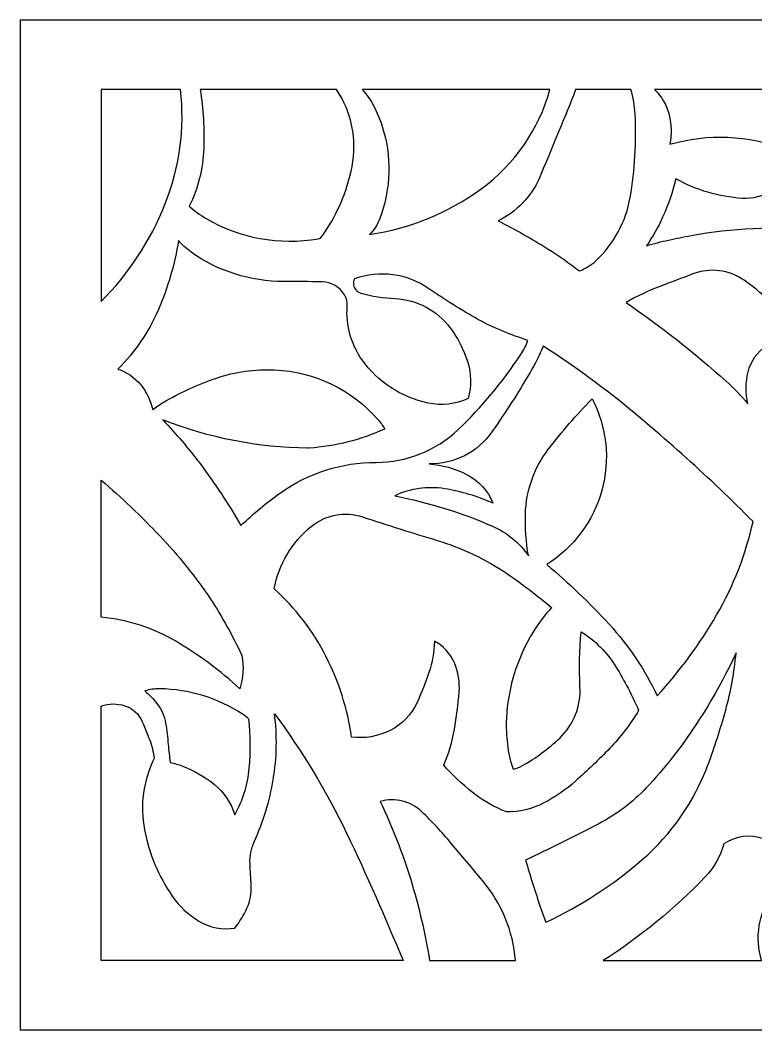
# Model space of a CAD drawing. Header units: centimetres. Extents: x -14.1 to -1.5, y 4.1 to 9.
# Drawn here: x -14.121 to -10.546, y 4.095 to 9.001 of the extents above; entities that cross this region are included whole.
import ezdxf

# ---------------------------------------------------------------- set-up
doc = ezdxf.new("R2010")
doc.units = ezdxf.units.CM
doc.header["$MEASUREMENT"] = 0
doc.layers.add('layer 1', color=7, linetype='Continuous')

msp = doc.modelspace()

# ---------------------------------------------------------------- linework, layer by layer
at = {"layer": 'layer 1', "color": 250, "lineweight": 30}
for points, knots in [([(-1.49953, 9.00077), (-1.49953, 9.00077), (-1.49953, 4.09489), (-1.49953, 4.09489), (-1.49953, 4.09489), (-1.49953, 4.09489), (-14.12072, 4.09489), (-14.12072, 4.09489), (-14.12072, 4.09489), (-14.12072, 4.09489), (-14.12072, 9.00077), (-14.12072, 9.00077), (-14.12072, 9.00077), (-14.12072, 9.00077), (-1.49953, 9.00077), (-1.49953, 9.00077)], [0, 0, 0, 0, 0.2, 0.2, 0.2, 0.2, 0.4, 0.4, 0.4, 0.4, 0.6, 0.6, 0.6, 0.6, 1, 1, 1, 1]), ([(-13.72679, 7.63354), (-13.72679, 7.63354), (-13.72679, 8.66409), (-13.72679, 8.66409), (-13.72679, 8.66409), (-13.72679, 8.66409), (-13.34129, 8.66409), (-13.34129, 8.66409), (-13.34129, 8.66409), (-13.32, 8.47439), (-13.34611, 8.28227), (-13.41719, 8.10511), (-13.41719, 8.10511), (-13.48792, 7.92888), (-13.5932, 7.7685), (-13.72679, 7.63354)], [0, 0, 0, 0, 0.2, 0.2, 0.2, 0.2, 0.4, 0.4, 0.4, 0.4, 0.6, 0.6, 0.6, 0.6, 1, 1, 1, 1]), ([(-13.24535, 8.66409), (-13.24535, 8.66409), (-12.58351, 8.66409), (-12.58351, 8.66409), (-12.58351, 8.66409), (-12.50987, 8.55448), (-12.4826, 8.42008), (-12.50764, 8.29042), (-12.50764, 8.29042), (-12.53203, 8.16408), (-12.58447, 8.04477), (-12.66102, 7.94134), (-12.66102, 7.94134), (-12.66464, 7.94051), (-12.66826, 7.93978), (-12.67189, 7.93914), (-12.67189, 7.93914), (-12.86048, 7.9058), (-13.05487, 7.94132), (-13.21953, 8.03912), (-13.21953, 8.03912), (-13.24765, 8.05581), (-13.27425, 8.07497), (-13.29902, 8.09638), (-13.29902, 8.09638), (-13.25589, 8.18356), (-13.23193, 8.27892), (-13.22872, 8.37611), (-13.22872, 8.37611), (-13.22554, 8.47242), (-13.23111, 8.5688), (-13.24535, 8.66409)], [0, 0, 0, 0, 0.1111111, 0.1111111, 0.1111111, 0.1111111, 0.2222222, 0.2222222, 0.2222222, 0.2222222, 0.3333333, 0.3333333, 0.3333333, 0.3333333, 0.4444444, 0.4444444, 0.4444444, 0.4444444, 0.5555556, 0.5555556, 0.5555556, 0.5555556, 0.6666667, 0.6666667, 0.6666667, 0.6666667, 0.7777778, 0.7777778, 0.7777778, 0.7777778, 1, 1, 1, 1]), ([(-12.4583, 8.66409), (-12.4583, 8.66409), (-11.54604, 8.66409), (-11.54604, 8.66409), (-11.54604, 8.66409), (-11.59965, 8.47029), (-11.7174, 8.30027), (-11.8799, 8.18187), (-11.8799, 8.18187), (-12.04021, 8.06508), (-12.2264, 7.9887), (-12.42252, 7.95922), (-12.42252, 7.95922), (-12.40093, 7.98143), (-12.38412, 8.00779), (-12.3731, 8.03672), (-12.3731, 8.03672), (-12.31777, 8.18217), (-12.31416, 8.34211), (-12.3629, 8.48989), (-12.3629, 8.48989), (-12.37335, 8.52156), (-12.38631, 8.55231), (-12.40165, 8.5819), (-12.40165, 8.5819), (-12.41705, 8.61154), (-12.43608, 8.63916), (-12.4583, 8.66409)], [0, 0, 0, 0, 0.125, 0.125, 0.125, 0.125, 0.25, 0.25, 0.25, 0.25, 0.375, 0.375, 0.375, 0.375, 0.5, 0.5, 0.5, 0.5, 0.625, 0.625, 0.625, 0.625, 0.75, 0.75, 0.75, 0.75, 1, 1, 1, 1]), ([(-11.42115, 8.66409), (-11.42115, 8.66409), (-11.15217, 8.66409), (-11.15217, 8.66409), (-11.15217, 8.66409), (-11.14102, 8.62491), (-11.13431, 8.58462), (-11.13214, 8.54395), (-11.13214, 8.54395), (-11.12492, 8.40882), (-11.13295, 8.27328), (-11.15605, 8.13993), (-11.15605, 8.13993), (-11.17649, 8.02185), (-11.2351, 7.91365), (-11.32282, 7.83198), (-11.32282, 7.83198), (-11.34601, 7.81039), (-11.37318, 7.79354), (-11.40282, 7.7824), (-11.40282, 7.7824), (-11.45189, 7.82005), (-11.50258, 7.85554), (-11.55476, 7.88872), (-11.55476, 7.88872), (-11.63352, 7.93825), (-11.71463, 7.98388), (-11.79784, 8.02546), (-11.79784, 8.02546), (-11.70818, 8.06896), (-11.6371, 8.1431), (-11.59748, 8.23455), (-11.59748, 8.23455), (-11.56969, 8.29869), (-11.54279, 8.36319), (-11.51679, 8.42807), (-11.51679, 8.42807), (-11.50048, 8.46739), (-11.48411, 8.50668), (-11.46765, 8.54595), (-11.46765, 8.54595), (-11.45129, 8.58498), (-11.43579, 8.62437), (-11.42115, 8.66409)], [0, 0, 0, 0, 0.0833333, 0.0833333, 0.0833333, 0.0833333, 0.1666667, 0.1666667, 0.1666667, 0.1666667, 0.25, 0.25, 0.25, 0.25, 0.3333333, 0.3333333, 0.3333333, 0.3333333, 0.4166667, 0.4166667, 0.4166667, 0.4166667, 0.5, 0.5, 0.5, 0.5, 0.5833333, 0.5833333, 0.5833333, 0.5833333, 0.6666667, 0.6666667, 0.6666667, 0.6666667, 0.75, 0.75, 0.75, 0.75, 0.8333333, 0.8333333, 0.8333333, 0.8333333, 1, 1, 1, 1]), ([(-9.46959, 8.66409), (-9.49467, 8.59516), (-9.52937, 8.53013), (-9.57265, 8.47092), (-9.57265, 8.47092), (-9.69577, 8.30246), (-9.84828, 8.15751), (-10.02276, 8.04307), (-10.02276, 8.04307), (-10.09167, 7.99786), (-10.1738, 7.97705), (-10.25594, 7.98397), (-10.25594, 7.98397), (-10.45781, 8.00098), (-10.66099, 7.99096), (-10.86021, 7.95418), (-10.86021, 7.95418), (-10.89666, 7.94745), (-10.93303, 7.94019), (-10.9693, 7.93242), (-10.9693, 7.93242), (-11.00556, 7.92465), (-11.04151, 7.91547), (-11.07707, 7.90488), (-11.07707, 7.90488), (-11.04672, 7.94845), (-11.02032, 7.99462), (-10.99821, 8.0429), (-10.99821, 8.0429), (-10.97108, 8.1032), (-10.94963, 8.1659), (-10.93413, 8.23019), (-10.93413, 8.23019), (-10.835, 8.17452), (-10.7246, 8.14201), (-10.61113, 8.13507), (-10.61113, 8.13507), (-10.56085, 8.13199), (-10.51086, 8.1442), (-10.46767, 8.17011), (-10.46767, 8.17011), (-10.4377, 8.1881), (-10.40878, 8.20776), (-10.38105, 8.22904), (-10.38105, 8.22904), (-10.35328, 8.25031), (-10.32728, 8.27376), (-10.30324, 8.29919), (-10.30324, 8.29919), (-10.32826, 8.33302), (-10.36241, 8.35903), (-10.4017, 8.37413), (-10.4017, 8.37413), (-10.58145, 8.44324), (-10.7788, 8.45157), (-10.96371, 8.39776), (-10.96371, 8.39776), (-10.95401, 8.44493), (-10.95499, 8.49366), (-10.96659, 8.54038), (-10.96659, 8.54038), (-10.97825, 8.58746), (-11.00285, 8.63031), (-11.03765, 8.66409), (-11.03765, 8.66409), (-11.03765, 8.66409), (-9.46959, 8.66409), (-9.46959, 8.66409)], [0, 0, 0, 0, 0.0555556, 0.0555556, 0.0555556, 0.0555556, 0.1111111, 0.1111111, 0.1111111, 0.1111111, 0.1666667, 0.1666667, 0.1666667, 0.1666667, 0.2222222, 0.2222222, 0.2222222, 0.2222222, 0.2777778, 0.2777778, 0.2777778, 0.2777778, 0.3333333, 0.3333333, 0.3333333, 0.3333333, 0.3888889, 0.3888889, 0.3888889, 0.3888889, 0.4444444, 0.4444444, 0.4444444, 0.4444444, 0.5, 0.5, 0.5, 0.5, 0.5555556, 0.5555556, 0.5555556, 0.5555556, 0.6111111, 0.6111111, 0.6111111, 0.6111111, 0.6666667, 0.6666667, 0.6666667, 0.6666667, 0.7222222, 0.7222222, 0.7222222, 0.7222222, 0.7777778, 0.7777778, 0.7777778, 0.7777778, 0.8333333, 0.8333333, 0.8333333, 0.8333333, 0.8888889, 0.8888889, 0.8888889, 0.8888889, 1, 1, 1, 1]), ([(-11.65283, 7.44445), (-11.66156, 7.42058), (-11.67308, 7.3978), (-11.68711, 7.3766), (-11.68711, 7.3766), (-11.77507, 7.2437), (-11.8777, 7.12105), (-11.99302, 7.01102), (-11.99302, 7.01102), (-12.10029, 6.90866), (-12.24306, 6.85172), (-12.39132, 6.85207), (-12.39132, 6.85207), (-12.55752, 6.85246), (-12.7196, 6.80097), (-12.85508, 6.70468), (-12.85508, 6.70468), (-12.92303, 6.6564), (-12.98739, 6.60325), (-13.04766, 6.54564), (-13.04766, 6.54564), (-13.10783, 6.64979), (-13.17426, 6.7502), (-13.24662, 6.8463), (-13.24662, 6.8463), (-13.30293, 6.92044), (-13.36346, 6.99128), (-13.42788, 7.0585), (-13.42788, 7.0585), (-13.20332, 6.97045), (-12.96471, 6.92395), (-12.72351, 6.92129), (-12.72351, 6.92129), (-12.72103, 6.92126), (-12.71854, 6.92131), (-12.71606, 6.92144), (-12.71606, 6.92144), (-12.58911, 6.92994), (-12.46481, 6.96138), (-12.3491, 7.0143), (-12.3491, 7.0143), (-12.35806, 7.03018), (-12.3686, 7.04509), (-12.38058, 7.05882), (-12.38058, 7.05882), (-12.50829, 7.20511), (-12.69009, 7.29283), (-12.88408, 7.30168), (-12.88408, 7.30168), (-12.97979, 7.30604), (-13.07545, 7.29253), (-13.16621, 7.2618), (-13.16621, 7.2618), (-13.25643, 7.23127), (-13.34326, 7.19159), (-13.42539, 7.14338), (-13.42539, 7.14338), (-13.44344, 7.13279), (-13.46054, 7.12066), (-13.47651, 7.10714), (-13.47651, 7.10714), (-13.48629, 7.15173), (-13.50632, 7.19343), (-13.53502, 7.22893), (-13.53502, 7.22893), (-13.56392, 7.26469), (-13.60252, 7.29137), (-13.6462, 7.30572), (-13.6462, 7.30572), (-13.56249, 7.38845), (-13.49551, 7.48648), (-13.44887, 7.59453), (-13.44887, 7.59453), (-13.40248, 7.70199), (-13.36967, 7.8148), (-13.35121, 7.93038), (-13.35121, 7.93038), (-13.33393, 7.90944), (-13.31397, 7.89085), (-13.29186, 7.87509), (-13.29186, 7.87509), (-13.15973, 7.78095), (-13.00156, 7.73051), (-12.83935, 7.73085), (-12.83935, 7.73085), (-12.77705, 7.73148), (-12.71474, 7.73083), (-12.65245, 7.72886), (-12.65245, 7.72886), (-12.6081, 7.72749), (-12.56741, 7.70373), (-12.54437, 7.66578), (-12.54437, 7.66578), (-12.53437, 7.64933), (-12.52981, 7.63011), (-12.53131, 7.61091), (-12.53131, 7.61091), (-12.53851, 7.51861), (-12.51313, 7.42677), (-12.45952, 7.3513), (-12.45952, 7.3513), (-12.38266, 7.2431), (-12.26804, 7.16777), (-12.13822, 7.14019), (-12.13822, 7.14019), (-12.07267, 7.12628), (-12.00441, 7.13403), (-11.94368, 7.16234), (-11.94368, 7.16234), (-11.92676, 7.22188), (-11.92789, 7.28506), (-11.94692, 7.34395), (-11.94692, 7.34395), (-11.96566, 7.40196), (-11.99381, 7.45647), (-12.03028, 7.50533), (-12.03028, 7.50533), (-12.09392, 7.59058), (-12.19221, 7.64296), (-12.29846, 7.64814), (-12.29846, 7.64814), (-12.35476, 7.6509), (-12.41059, 7.65986), (-12.46494, 7.67485), (-12.46494, 7.67485), (-12.4833, 7.67991), (-12.49712, 7.69514), (-12.50039, 7.71391), (-12.50039, 7.71391), (-12.50219, 7.72441), (-12.50039, 7.73523), (-12.49527, 7.74456), (-12.49527, 7.74456), (-12.37422, 7.78702), (-12.24007, 7.76895), (-12.13449, 7.69609), (-12.13449, 7.69609), (-12.05627, 7.64209), (-11.97556, 7.59181), (-11.89261, 7.54538), (-11.89261, 7.54538), (-11.85468, 7.52416), (-11.81545, 7.50542), (-11.7751, 7.48925), (-11.7751, 7.48925), (-11.7348, 7.47309), (-11.69402, 7.45816), (-11.65283, 7.44445)], [0, 0, 0, 0, 0.0263158, 0.0263158, 0.0263158, 0.0263158, 0.0526316, 0.0526316, 0.0526316, 0.0526316, 0.0789474, 0.0789474, 0.0789474, 0.0789474, 0.1052632, 0.1052632, 0.1052632, 0.1052632, 0.1315789, 0.1315789, 0.1315789, 0.1315789, 0.1578947, 0.1578947, 0.1578947, 0.1578947, 0.1842105, 0.1842105, 0.1842105, 0.1842105, 0.2105263, 0.2105263, 0.2105263, 0.2105263, 0.2368421, 0.2368421, 0.2368421, 0.2368421, 0.2631579, 0.2631579, 0.2631579, 0.2631579, 0.2894737, 0.2894737, 0.2894737, 0.2894737, 0.3157895, 0.3157895, 0.3157895, 0.3157895, 0.3421053, 0.3421053, 0.3421053, 0.3421053, 0.3684211, 0.3684211, 0.3684211, 0.3684211, 0.3947368, 0.3947368, 0.3947368, 0.3947368, 0.4210526, 0.4210526, 0.4210526, 0.4210526, 0.4473684, 0.4473684, 0.4473684, 0.4473684, 0.4736842, 0.4736842, 0.4736842, 0.4736842, 0.5, 0.5, 0.5, 0.5, 0.5263158, 0.5263158, 0.5263158, 0.5263158, 0.5526316, 0.5526316, 0.5526316, 0.5526316, 0.5789474, 0.5789474, 0.5789474, 0.5789474, 0.6052632, 0.6052632, 0.6052632, 0.6052632, 0.6315789, 0.6315789, 0.6315789, 0.6315789, 0.6578947, 0.6578947, 0.6578947, 0.6578947, 0.6842105, 0.6842105, 0.6842105, 0.6842105, 0.7105263, 0.7105263, 0.7105263, 0.7105263, 0.7368421, 0.7368421, 0.7368421, 0.7368421, 0.7631579, 0.7631579, 0.7631579, 0.7631579, 0.7894737, 0.7894737, 0.7894737, 0.7894737, 0.8157895, 0.8157895, 0.8157895, 0.8157895, 0.8421053, 0.8421053, 0.8421053, 0.8421053, 0.8684211, 0.8684211, 0.8684211, 0.8684211, 0.8947368, 0.8947368, 0.8947368, 0.8947368, 0.9210526, 0.9210526, 0.9210526, 0.9210526, 0.9473684, 0.9473684, 0.9473684, 0.9473684, 1, 1, 1, 1]), ([(-10.32789, 7.46621), (-10.35705, 7.47107), (-10.38697, 7.46836), (-10.41477, 7.45831), (-10.41477, 7.45831), (-10.44222, 7.44838), (-10.46842, 7.43534), (-10.49288, 7.41941), (-10.49288, 7.41941), (-10.53805, 7.38997), (-10.57023, 7.3444), (-10.58279, 7.29196), (-10.58279, 7.29196), (-10.59507, 7.24073), (-10.59555, 7.18742), (-10.58418, 7.13598), (-10.58418, 7.13598), (-10.61629, 7.17549), (-10.65149, 7.21237), (-10.68946, 7.24629), (-10.68946, 7.24629), (-10.84338, 7.38385), (-11.00574, 7.51162), (-11.17565, 7.62887), (-11.17565, 7.62887), (-11.12335, 7.65973), (-11.06848, 7.686), (-11.01162, 7.70737), (-11.01162, 7.70737), (-10.95807, 7.72749), (-10.90456, 7.74773), (-10.85106, 7.76804), (-10.85106, 7.76804), (-10.76809, 7.79959), (-10.67481, 7.78783), (-10.60223, 7.73675), (-10.60223, 7.73675), (-10.4965, 7.66233), (-10.40379, 7.57088), (-10.32789, 7.46621)], [0, 0, 0, 0, 0.0909091, 0.0909091, 0.0909091, 0.0909091, 0.1818182, 0.1818182, 0.1818182, 0.1818182, 0.2727273, 0.2727273, 0.2727273, 0.2727273, 0.3636364, 0.3636364, 0.3636364, 0.3636364, 0.4545455, 0.4545455, 0.4545455, 0.4545455, 0.5454545, 0.5454545, 0.5454545, 0.5454545, 0.6363636, 0.6363636, 0.6363636, 0.6363636, 0.7272727, 0.7272727, 0.7272727, 0.7272727, 0.8181818, 0.8181818, 0.8181818, 0.8181818, 1, 1, 1, 1]), ([(-11.5788, 7.41737), (-11.45719, 7.33878), (-11.33931, 7.25458), (-11.22553, 7.16503), (-11.22553, 7.16503), (-10.9923, 6.97752), (-10.76974, 6.77702), (-10.55901, 6.56454), (-10.55901, 6.56454), (-10.59418, 6.405), (-10.65394, 6.25186), (-10.73612, 6.11066), (-10.73612, 6.11066), (-10.81803, 5.96991), (-10.91461, 5.83818), (-11.02418, 5.7177), (-11.02418, 5.7177), (-11.08447, 5.84467), (-11.16341, 5.96186), (-11.25846, 6.06542), (-11.25846, 6.06542), (-11.35304, 6.16852), (-11.45406, 6.26549), (-11.56092, 6.35581), (-11.56092, 6.35581), (-11.43044, 6.43852), (-11.33538, 6.56664), (-11.29414, 6.71549), (-11.29414, 6.71549), (-11.25287, 6.86452), (-11.26931, 7.02354), (-11.34026, 7.16093), (-11.34026, 7.16093), (-11.41766, 7.08313), (-11.48974, 7.00022), (-11.55598, 6.91272), (-11.55598, 6.91272), (-11.62378, 6.82319), (-11.66193, 6.71479), (-11.66514, 6.60251), (-11.66514, 6.60251), (-11.66711, 6.53388), (-11.66216, 6.46523), (-11.65036, 6.39756), (-11.65036, 6.39756), (-11.69391, 6.46111), (-11.75444, 6.5111), (-11.82507, 6.54184), (-11.82507, 6.54184), (-11.9777, 6.60824), (-12.13705, 6.65786), (-12.30041, 6.68978), (-12.30041, 6.68978), (-12.2249, 6.72534), (-12.14035, 6.73725), (-12.05796, 6.72395), (-12.05796, 6.72395), (-11.97705, 6.71087), (-11.89818, 6.68735), (-11.82331, 6.654), (-11.82331, 6.654), (-11.84748, 6.71462), (-11.89283, 6.76433), (-11.95098, 6.79392), (-11.95098, 6.79392), (-12.00782, 6.82284), (-12.06983, 6.84014), (-12.13343, 6.84484), (-12.13343, 6.84484), (-12.01194, 6.84283), (-11.89745, 6.90113), (-11.82773, 7.00063), (-11.82773, 7.00063), (-11.76203, 7.09432), (-11.70024, 7.19066), (-11.64251, 7.28946), (-11.64251, 7.28946), (-11.61846, 7.33063), (-11.59716, 7.37335), (-11.5788, 7.41737)], [0, 0, 0, 0, 0.047619, 0.047619, 0.047619, 0.047619, 0.0952381, 0.0952381, 0.0952381, 0.0952381, 0.1428571, 0.1428571, 0.1428571, 0.1428571, 0.1904762, 0.1904762, 0.1904762, 0.1904762, 0.2380952, 0.2380952, 0.2380952, 0.2380952, 0.2857143, 0.2857143, 0.2857143, 0.2857143, 0.3333333, 0.3333333, 0.3333333, 0.3333333, 0.3809524, 0.3809524, 0.3809524, 0.3809524, 0.4285714, 0.4285714, 0.4285714, 0.4285714, 0.4761905, 0.4761905, 0.4761905, 0.4761905, 0.5238095, 0.5238095, 0.5238095, 0.5238095, 0.5714286, 0.5714286, 0.5714286, 0.5714286, 0.6190476, 0.6190476, 0.6190476, 0.6190476, 0.6666667, 0.6666667, 0.6666667, 0.6666667, 0.7142857, 0.7142857, 0.7142857, 0.7142857, 0.7619048, 0.7619048, 0.7619048, 0.7619048, 0.8095238, 0.8095238, 0.8095238, 0.8095238, 0.8571429, 0.8571429, 0.8571429, 0.8571429, 0.9047619, 0.9047619, 0.9047619, 0.9047619, 1, 1, 1, 1]), ([(-13.04365, 5.91338), (-13.08741, 6.00853), (-13.1382, 6.1003), (-13.19561, 6.1879), (-13.19561, 6.1879), (-13.26938, 6.29664), (-13.35181, 6.39919), (-13.4421, 6.49465), (-13.4421, 6.49465), (-13.53233, 6.58999), (-13.62733, 6.68066), (-13.72679, 6.76632), (-13.72679, 6.76632), (-13.72679, 6.76632), (-13.72679, 6.43299), (-13.72679, 6.43299), (-13.72679, 6.43299), (-13.72679, 6.43299), (-13.72679, 6.09967), (-13.72679, 6.09967), (-13.72679, 6.09967), (-13.59779, 6.08752), (-13.47301, 6.047), (-13.36147, 5.98108), (-13.36147, 5.98108), (-13.25094, 5.91575), (-13.14768, 5.83883), (-13.05346, 5.75161), (-13.05346, 5.75161), (-13.03672, 5.80388), (-13.03334, 5.85947), (-13.04365, 5.91338)], [0, 0, 0, 0, 0.1111111, 0.1111111, 0.1111111, 0.1111111, 0.2222222, 0.2222222, 0.2222222, 0.2222222, 0.3333333, 0.3333333, 0.3333333, 0.3333333, 0.4444444, 0.4444444, 0.4444444, 0.4444444, 0.5555556, 0.5555556, 0.5555556, 0.5555556, 0.6666667, 0.6666667, 0.6666667, 0.6666667, 0.7777778, 0.7777778, 0.7777778, 0.7777778, 1, 1, 1, 1]), ([(-11.39422, 6.02936), (-11.32573, 5.98631), (-11.26803, 5.92809), (-11.22561, 5.85921), (-11.22561, 5.85921), (-11.18367, 5.79114), (-11.14677, 5.72006), (-11.11526, 5.64659), (-11.11526, 5.64659), (-11.15497, 5.58033), (-11.20201, 5.51871), (-11.25543, 5.46291), (-11.25543, 5.46291), (-11.30874, 5.40725), (-11.36435, 5.35386), (-11.42213, 5.30289), (-11.42213, 5.30289), (-11.46897, 5.26156), (-11.52063, 5.22602), (-11.57596, 5.19707), (-11.57596, 5.19707), (-11.63194, 5.16776), (-11.69434, 5.15281), (-11.75754, 5.15353), (-11.75754, 5.15353), (-11.81708, 5.1773), (-11.87293, 5.2095), (-11.92333, 5.24915), (-11.92333, 5.24915), (-11.97358, 5.28868), (-12.02014, 5.33268), (-12.06245, 5.38059), (-12.06245, 5.38059), (-12.03783, 5.43628), (-12.0203, 5.49482), (-12.0103, 5.55488), (-12.0103, 5.55488), (-12.00034, 5.6147), (-11.99268, 5.67489), (-11.98738, 5.73533), (-11.98738, 5.73533), (-11.98311, 5.78396), (-11.99101, 5.83287), (-12.0104, 5.87767), (-12.0104, 5.87767), (-12.03002, 5.92306), (-12.06434, 5.96049), (-12.10785, 5.98394), (-12.10785, 5.98394), (-12.10834, 5.93172), (-12.11724, 5.87988), (-12.13419, 5.83048), (-12.13419, 5.83048), (-12.15105, 5.78136), (-12.17031, 5.7331), (-12.1919, 5.68585), (-12.1919, 5.68585), (-12.21893, 5.62674), (-12.26532, 5.57857), (-12.32336, 5.54932), (-12.32336, 5.54932), (-12.38101, 5.52025), (-12.44602, 5.50895), (-12.51009, 5.51684), (-12.51009, 5.51684), (-12.5297, 5.65389), (-12.57182, 5.78672), (-12.63481, 5.91002), (-12.63481, 5.91002), (-12.69792, 6.03352), (-12.78315, 6.14431), (-12.88636, 6.23695), (-12.88636, 6.23695), (-12.86449, 6.35625), (-12.80083, 6.46395), (-12.70686, 6.54065), (-12.70686, 6.54065), (-12.63685, 6.5978), (-12.54246, 6.61524), (-12.45663, 6.58697), (-12.45663, 6.58697), (-12.33656, 6.5474), (-12.21598, 6.50947), (-12.09487, 6.47319), (-12.09487, 6.47319), (-11.97306, 6.43668), (-11.85759, 6.38157), (-11.7526, 6.30984), (-11.7526, 6.30984), (-11.67805, 6.25889), (-11.60607, 6.20424), (-11.53695, 6.14613), (-11.53695, 6.14613), (-11.54636, 6.13778), (-11.55506, 6.12868), (-11.56298, 6.11892), (-11.56298, 6.11892), (-11.68076, 5.97361), (-11.74895, 5.79451), (-11.75754, 5.60767), (-11.75754, 5.60767), (-11.75945, 5.56601), (-11.75793, 5.52427), (-11.75301, 5.48285), (-11.75301, 5.48285), (-11.7481, 5.4414), (-11.73873, 5.40059), (-11.72509, 5.36114), (-11.72509, 5.36114), (-11.70918, 5.36477), (-11.69388, 5.37069), (-11.67965, 5.37868), (-11.67965, 5.37868), (-11.61391, 5.4156), (-11.55307, 5.46056), (-11.49848, 5.51253), (-11.49848, 5.51253), (-11.43067, 5.5771), (-11.39466, 5.6681), (-11.39999, 5.76159), (-11.39999, 5.76159), (-11.40505, 5.85085), (-11.40312, 5.94038), (-11.39424, 6.02935)], [0, 0, 0, 0, 0.03125, 0.03125, 0.03125, 0.03125, 0.0625, 0.0625, 0.0625, 0.0625, 0.09375, 0.09375, 0.09375, 0.09375, 0.125, 0.125, 0.125, 0.125, 0.15625, 0.15625, 0.15625, 0.15625, 0.1875, 0.1875, 0.1875, 0.1875, 0.21875, 0.21875, 0.21875, 0.21875, 0.25, 0.25, 0.25, 0.25, 0.28125, 0.28125, 0.28125, 0.28125, 0.3125, 0.3125, 0.3125, 0.3125, 0.34375, 0.34375, 0.34375, 0.34375, 0.375, 0.375, 0.375, 0.375, 0.40625, 0.40625, 0.40625, 0.40625, 0.4375, 0.4375, 0.4375, 0.4375, 0.46875, 0.46875, 0.46875, 0.46875, 0.5, 0.5, 0.5, 0.5, 0.53125, 0.53125, 0.53125, 0.53125, 0.5625, 0.5625, 0.5625, 0.5625, 0.59375, 0.59375, 0.59375, 0.59375, 0.625, 0.625, 0.625, 0.625, 0.65625, 0.65625, 0.65625, 0.65625, 0.6875, 0.6875, 0.6875, 0.6875, 0.71875, 0.71875, 0.71875, 0.71875, 0.75, 0.75, 0.75, 0.75, 0.78125, 0.78125, 0.78125, 0.78125, 0.8125, 0.8125, 0.8125, 0.8125, 0.84375, 0.84375, 0.84375, 0.84375, 0.875, 0.875, 0.875, 0.875, 0.90625, 0.90625, 0.90625, 0.90625, 0.9375, 0.9375, 0.9375, 0.9375, 1, 1, 1, 1]), ([(-10.6417, 5.92603), (-10.65001, 5.83224), (-10.66676, 5.73939), (-10.69176, 5.64863), (-10.69176, 5.64863), (-10.71675, 5.558), (-10.74574, 5.46852), (-10.7787, 5.38048), (-10.7787, 5.38048), (-10.84496, 5.20339), (-10.95457, 5.04567), (-11.0974, 4.92178), (-11.0974, 4.92178), (-11.23872, 4.79921), (-11.39646, 4.69691), (-11.566, 4.61784), (-11.566, 4.61784), (-11.57483, 4.64095), (-11.58329, 4.66421), (-11.59137, 4.6876), (-11.59137, 4.6876), (-11.61736, 4.76425), (-11.6417, 4.84147), (-11.66433, 4.91917), (-11.66433, 4.91917), (-11.64787, 4.92694), (-11.63148, 4.93482), (-11.61512, 4.94282), (-11.61512, 4.94282), (-11.59876, 4.95081), (-11.58238, 4.95879), (-11.566, 4.96675), (-11.566, 4.96675), (-11.47926, 5.00841), (-11.39325, 5.05159), (-11.30804, 5.09627), (-11.30804, 5.09627), (-11.22225, 5.14127), (-11.14451, 5.20013), (-11.07792, 5.2705), (-11.07792, 5.2705), (-11.03245, 5.31855), (-10.98937, 5.36878), (-10.94878, 5.42101), (-10.94878, 5.42101), (-10.82754, 5.57714), (-10.72454, 5.74655), (-10.6417, 5.92603)], [0, 0, 0, 0, 0.0769231, 0.0769231, 0.0769231, 0.0769231, 0.1538462, 0.1538462, 0.1538462, 0.1538462, 0.2307692, 0.2307692, 0.2307692, 0.2307692, 0.3076923, 0.3076923, 0.3076923, 0.3076923, 0.3846154, 0.3846154, 0.3846154, 0.3846154, 0.4615385, 0.4615385, 0.4615385, 0.4615385, 0.5384615, 0.5384615, 0.5384615, 0.5384615, 0.6153846, 0.6153846, 0.6153846, 0.6153846, 0.6923077, 0.6923077, 0.6923077, 0.6923077, 0.7692308, 0.7692308, 0.7692308, 0.7692308, 0.8461538, 0.8461538, 0.8461538, 0.8461538, 1, 1, 1, 1]), ([(-13.00934, 5.60455), (-13.00095, 5.52541), (-13.00028, 5.44563), (-13.00733, 5.36637), (-13.00733, 5.36637), (-13.01444, 5.28638), (-13.03853, 5.20881), (-13.07797, 5.13886), (-13.07797, 5.13886), (-13.09501, 5.19724), (-13.12955, 5.24893), (-13.17695, 5.28701), (-13.17695, 5.28701), (-13.22352, 5.32443), (-13.27552, 5.35453), (-13.33114, 5.37631), (-13.33114, 5.37631), (-13.35075, 5.38397), (-13.37101, 5.38981), (-13.39169, 5.39376), (-13.39169, 5.39376), (-13.39339, 5.40845), (-13.39512, 5.42313), (-13.3969, 5.4378), (-13.3969, 5.4378), (-13.39866, 5.45251), (-13.4002, 5.46725), (-13.4015, 5.482), (-13.4015, 5.482), (-13.40423, 5.5165), (-13.40838, 5.55085), (-13.41395, 5.585), (-13.41395, 5.585), (-13.41959, 5.61969), (-13.434, 5.65234), (-13.45583, 5.6799), (-13.45583, 5.6799), (-13.47349, 5.70218), (-13.49302, 5.7229), (-13.51424, 5.74182), (-13.51424, 5.74182), (-13.49133, 5.74892), (-13.46742, 5.75235), (-13.44344, 5.75194), (-13.44344, 5.75194), (-13.3, 5.74959), (-13.16008, 5.70682), (-13.03981, 5.62861), (-13.03981, 5.62861), (-13.02894, 5.62155), (-13.01874, 5.61349), (-13.00934, 5.60455)], [0, 0, 0, 0, 0.0714286, 0.0714286, 0.0714286, 0.0714286, 0.1428571, 0.1428571, 0.1428571, 0.1428571, 0.2142857, 0.2142857, 0.2142857, 0.2142857, 0.2857143, 0.2857143, 0.2857143, 0.2857143, 0.3571429, 0.3571429, 0.3571429, 0.3571429, 0.4285714, 0.4285714, 0.4285714, 0.4285714, 0.5, 0.5, 0.5, 0.5, 0.5714286, 0.5714286, 0.5714286, 0.5714286, 0.6428571, 0.6428571, 0.6428571, 0.6428571, 0.7142857, 0.7142857, 0.7142857, 0.7142857, 0.7857143, 0.7857143, 0.7857143, 0.7857143, 0.8571429, 0.8571429, 0.8571429, 0.8571429, 1, 1, 1, 1]), ([(-12.26018, 4.43155), (-12.26018, 4.43155), (-13.72679, 4.43155), (-13.72679, 4.43155), (-13.72679, 4.43155), (-13.72679, 4.43155), (-13.72679, 5.66829), (-13.72679, 5.66829), (-13.72679, 5.66829), (-13.68968, 5.68099), (-13.64943, 5.6814), (-13.61207, 5.66946), (-13.61207, 5.66946), (-13.5739, 5.65727), (-13.54296, 5.62893), (-13.52747, 5.59196), (-13.52747, 5.59196), (-13.51534, 5.56304), (-13.5035, 5.53401), (-13.49196, 5.50487), (-13.49196, 5.50487), (-13.48035, 5.47556), (-13.47301, 5.44475), (-13.47013, 5.41339), (-13.47013, 5.41339), (-13.52263, 5.30597), (-13.53899, 5.18455), (-13.51675, 5.0671), (-13.51675, 5.0671), (-13.49482, 4.95137), (-13.44882, 4.8416), (-13.38165, 4.74484), (-13.38165, 4.74484), (-13.34745, 4.69558), (-13.30334, 4.65401), (-13.25211, 4.62279), (-13.25211, 4.62279), (-13.19976, 4.59091), (-13.1377, 4.57902), (-13.07726, 4.58933), (-13.07726, 4.58933), (-13.05398, 4.61899), (-13.03423, 4.65126), (-13.01843, 4.68552), (-13.01843, 4.68552), (-13.00242, 4.72019), (-12.99535, 4.75829), (-12.99784, 4.79639), (-12.99784, 4.79639), (-13.00016, 4.83186), (-13.00212, 4.86734), (-13.0037, 4.90283), (-13.0037, 4.90283), (-13.00531, 4.93883), (-12.99839, 4.97468), (-12.98355, 5.00752), (-12.98355, 5.00752), (-12.93963, 5.10458), (-12.90843, 5.2069), (-12.89072, 5.31196), (-12.89072, 5.31196), (-12.873, 5.41717), (-12.87096, 5.5244), (-12.88471, 5.63019), (-12.88471, 5.63019), (-12.74969, 5.44869), (-12.63242, 5.25457), (-12.53461, 5.05059), (-12.53461, 5.05059), (-12.43701, 4.84703), (-12.34549, 4.64058), (-12.2602, 4.43155)], [0, 0, 0, 0, 0.0526316, 0.0526316, 0.0526316, 0.0526316, 0.1052632, 0.1052632, 0.1052632, 0.1052632, 0.1578947, 0.1578947, 0.1578947, 0.1578947, 0.2105263, 0.2105263, 0.2105263, 0.2105263, 0.2631579, 0.2631579, 0.2631579, 0.2631579, 0.3157895, 0.3157895, 0.3157895, 0.3157895, 0.3684211, 0.3684211, 0.3684211, 0.3684211, 0.4210526, 0.4210526, 0.4210526, 0.4210526, 0.4736842, 0.4736842, 0.4736842, 0.4736842, 0.5263158, 0.5263158, 0.5263158, 0.5263158, 0.5789474, 0.5789474, 0.5789474, 0.5789474, 0.6315789, 0.6315789, 0.6315789, 0.6315789, 0.6842105, 0.6842105, 0.6842105, 0.6842105, 0.7368421, 0.7368421, 0.7368421, 0.7368421, 0.7894737, 0.7894737, 0.7894737, 0.7894737, 0.8421053, 0.8421053, 0.8421053, 0.8421053, 0.8947368, 0.8947368, 0.8947368, 0.8947368, 1, 1, 1, 1]), ([(-12.13137, 4.43155), (-12.15261, 4.56462), (-12.18318, 4.696), (-12.22289, 4.82477), (-12.22289, 4.82477), (-12.26318, 4.9548), (-12.31258, 5.08182), (-12.37071, 5.2049), (-12.37071, 5.2049), (-12.29893, 5.22545), (-12.22156, 5.20595), (-12.16801, 5.15392), (-12.16801, 5.15392), (-12.11802, 5.10533), (-12.07055, 5.05419), (-12.02577, 5.00075), (-12.02577, 5.00075), (-11.97534, 4.94055), (-11.92481, 4.88046), (-11.87415, 4.82043), (-11.87415, 4.82043), (-11.7815, 4.71066), (-11.72528, 4.57469), (-11.71328, 4.43155), (-11.71328, 4.43155), (-11.71328, 4.43155), (-12.13137, 4.43155), (-12.13137, 4.43155)], [0, 0, 0, 0, 0.125, 0.125, 0.125, 0.125, 0.25, 0.25, 0.25, 0.25, 0.375, 0.375, 0.375, 0.375, 0.5, 0.5, 0.5, 0.5, 0.625, 0.625, 0.625, 0.625, 0.75, 0.75, 0.75, 0.75, 1, 1, 1, 1]), ([(-10.5177, 4.43155), (-10.5177, 4.43155), (-11.28661, 4.43155), (-11.28661, 4.43155), (-11.28661, 4.43155), (-11.10591, 4.54722), (-10.93956, 4.68382), (-10.79093, 4.83855), (-10.79093, 4.83855), (-10.74775, 4.88353), (-10.7169, 4.93885), (-10.70135, 4.99924), (-10.70135, 4.99924), (-10.64352, 5.03695), (-10.57134, 5.04552), (-10.50626, 5.0225), (-10.50626, 5.0225), (-10.4431, 5.00015), (-10.38821, 4.95907), (-10.34896, 4.90477), (-10.34896, 4.90477), (-10.34275, 4.89617), (-10.33772, 4.88676), (-10.33405, 4.87682), (-10.33405, 4.87682), (-10.38628, 4.84807), (-10.43117, 4.80769), (-10.46523, 4.75876), (-10.46523, 4.75876), (-10.49741, 4.71134), (-10.51902, 4.65759), (-10.52861, 4.60111), (-10.52861, 4.60111), (-10.5382, 4.5445), (-10.53447, 4.48647), (-10.5177, 4.43155)], [0, 0, 0, 0, 0.1, 0.1, 0.1, 0.1, 0.2, 0.2, 0.2, 0.2, 0.3, 0.3, 0.3, 0.3, 0.4, 0.4, 0.4, 0.4, 0.5, 0.5, 0.5, 0.5, 0.6, 0.6, 0.6, 0.6, 0.7, 0.7, 0.7, 0.7, 0.8, 0.8, 0.8, 0.8, 1, 1, 1, 1])]:
    msp.add_open_spline(points, degree=3, knots=knots, dxfattribs=at)

doc.saveas('drawing.dxf')
